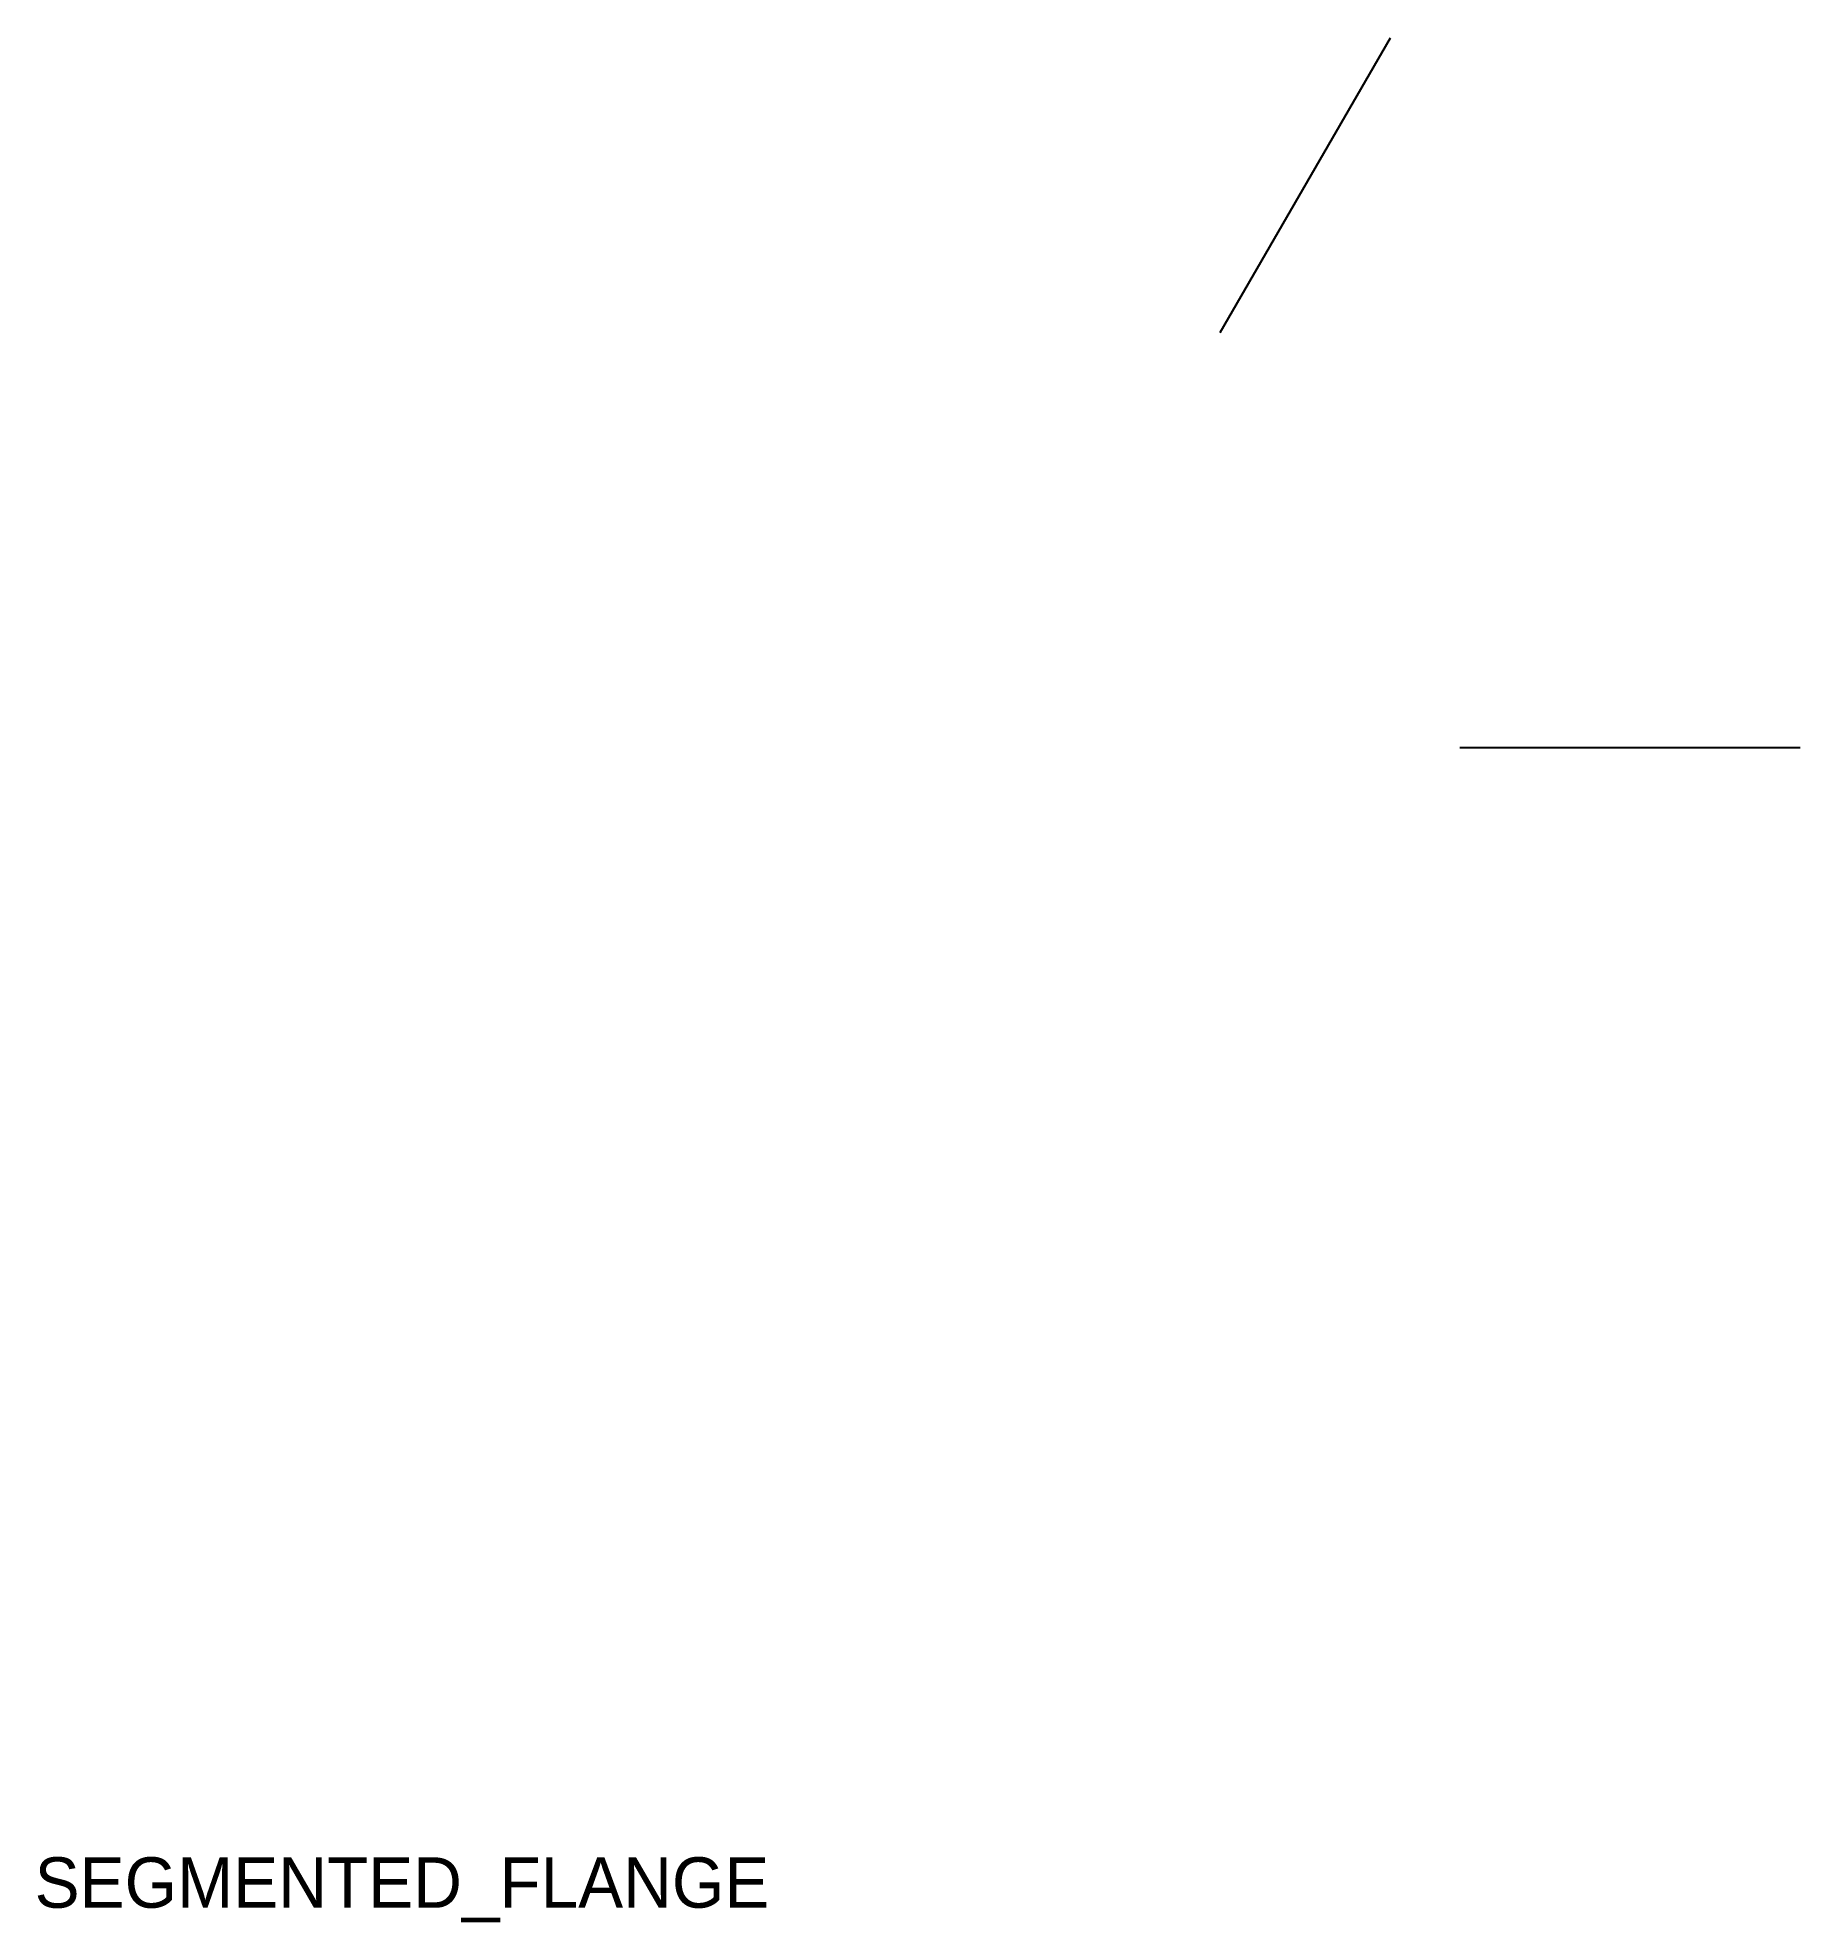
# Model space of a CAD drawing. Header units: metres. Extents: x 5 to 145, y -13 to 136.
import ezdxf

# ---------------------------------------------------------------- set-up
doc = ezdxf.new("R2010")
doc.units = ezdxf.units.M
doc.layers.add('ANNOTATION', color=7, linetype='Continuous')
doc.layers.add('CENTER', color=7, linetype='Continuous')

msp = doc.modelspace()

# ---------------------------------------------------------------- linework, layer by layer
at = {"layer": 'CENTER'}
for p, q in [((99, 112.908965), (112.5, 136.291651)), ((118, 80), (145, 80))]:
    msp.add_line(p, q, dxfattribs=at)

# ---------------------------------------------------------------- texts
at = {"layer": 'ANNOTATION'}
msp.add_text('SEGMENTED_FLANGE', height=4, dxfattribs=at).set_placement((5, -12))

doc.saveas('drawing.dxf')
